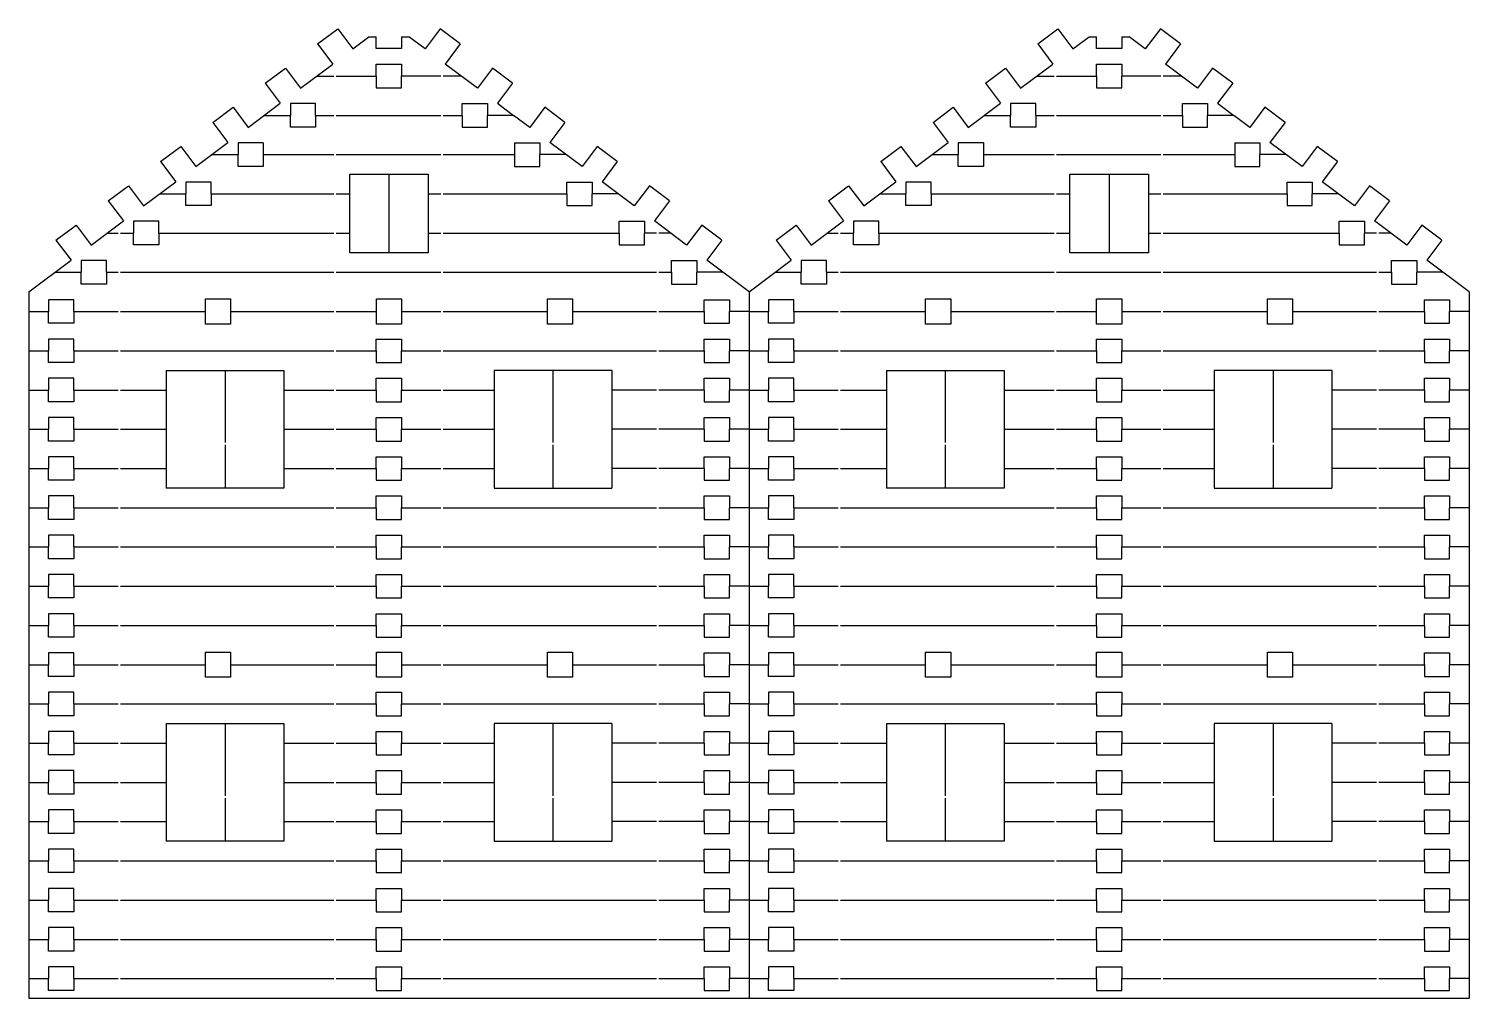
# Model space of a CAD drawing. Extents: x 42 to 225, y 125 to 249.
import ezdxf

# ---------------------------------------------------------------- set-up
doc = ezdxf.new("R2010")
doc.units = 0
doc.layers.get('0').update_dxf_attribs({"linetype": 'CONTINUOUS'})

msp = doc.modelspace()

# ---------------------------------------------------------------- linework, layer by layer
for p, q in [((78.43, 247.08), (80.99, 249)), ((80.99, 249), (82.91, 246.44)), ((82.91, 246.44), (84.96, 247.98)), ((84.96, 247.98), (85.91, 247.98)), ((85.91, 246.48), (85.91, 247.98)), ((89.13, 247.98), (89.13, 246.48)), ((89.13, 247.98), (90.07, 247.98)), ((92.13, 246.44), (90.07, 247.98)), ((94.05, 249), (92.13, 246.44)), ((96.61, 247.08), (94.05, 249)), ((170.21, 247.08), (172.77, 249)), ((172.77, 249), (174.69, 246.44)), ((174.69, 246.44), (176.74, 247.98)), ((176.74, 247.98), (177.69, 247.98)), ((177.69, 246.48), (177.69, 247.98)), ((180.91, 247.98), (180.91, 246.48)), ((180.91, 247.98), (181.85, 247.98)), ((183.91, 246.44), (181.85, 247.98)), ((185.83, 249), (183.91, 246.44)), ((188.39, 247.08), (185.83, 249)), ((78.43, 247.08), (80.35, 244.52)), ((89.13, 246.48), (85.91, 246.48)), ((96.61, 247.08), (94.69, 244.52)), ((170.21, 247.08), (172.13, 244.52)), ((180.91, 246.48), (177.69, 246.48)), ((188.39, 247.08), (186.47, 244.52)), ((76.24, 241.44), (80.35, 244.52)), ((85.91, 242.98), (85.91, 244.48)), ((85.91, 244.48), (89.13, 244.48)), ((89.13, 244.48), (89.13, 242.98)), ((98.79, 241.44), (94.69, 244.52)), ((168.02, 241.44), (172.13, 244.52)), ((177.69, 242.98), (177.69, 244.48)), ((177.69, 244.48), (180.91, 244.48)), ((180.91, 244.48), (180.91, 242.98)), ((190.57, 241.44), (186.47, 244.52)), ((71.76, 242.08), (74.32, 244)), ((74.32, 244), (76.24, 241.44)), ((78.29, 242.98), (80.51, 242.98)), ((80.81, 242.98), (85.91, 242.98)), ((85.91, 242.98), (85.91, 241.48)), ((89.13, 241.48), (89.13, 242.98)), ((94.12, 242.98), (89.13, 242.98)), ((96.74, 242.98), (94.42, 242.98)), ((100.71, 244), (98.79, 241.44)), ((103.27, 242.08), (100.71, 244)), ((163.54, 242.08), (166.1, 244)), ((166.1, 244), (168.02, 241.44)), ((170.07, 242.98), (172.29, 242.98)), ((172.59, 242.98), (177.69, 242.98)), ((177.69, 242.98), (177.69, 241.48)), ((180.91, 241.48), (180.91, 242.98)), ((185.9, 242.98), (180.91, 242.98)), ((188.52, 242.98), (186.2, 242.98)), ((192.49, 244), (190.57, 241.44)), ((195.05, 242.08), (192.49, 244)), ((71.76, 242.08), (73.68, 239.52)), ((85.91, 241.48), (89.13, 241.48)), ((103.27, 242.08), (101.35, 239.52)), ((163.54, 242.08), (165.46, 239.52)), ((177.69, 241.48), (180.91, 241.48)), ((195.05, 242.08), (193.13, 239.52)), ((65.09, 237.08), (67.65, 239)), ((67.65, 239), (69.57, 236.44)), ((69.57, 236.44), (73.68, 239.52)), ((78.18, 239.48), (74.96, 239.48)), ((74.96, 239.48), (74.96, 237.98)), ((78.18, 237.98), (78.18, 239.48)), ((96.85, 237.98), (96.85, 239.48)), ((96.85, 239.48), (100.07, 239.48)), ((100.07, 239.48), (100.07, 237.98)), ((101.35, 239.52), (103.41, 237.98)), ((107.38, 239), (105.46, 236.44)), ((109.94, 237.08), (107.38, 239)), ((156.87, 237.08), (159.43, 239)), ((159.43, 239), (161.35, 236.44)), ((161.35, 236.44), (165.46, 239.52)), ((169.96, 239.48), (166.74, 239.48)), ((166.74, 239.48), (166.74, 237.98)), ((169.96, 237.98), (169.96, 239.48)), ((188.63, 237.98), (188.63, 239.48)), ((188.63, 239.48), (191.85, 239.48)), ((191.85, 239.48), (191.85, 237.98)), ((193.13, 239.52), (195.19, 237.98)), ((199.16, 239), (197.24, 236.44)), ((201.72, 237.08), (199.16, 239)), ((65.09, 237.08), (67.01, 234.52)), ((71.63, 237.98), (74.96, 237.98)), ((74.96, 236.48), (74.96, 237.98)), ((78.18, 237.98), (78.18, 236.48)), ((78.18, 237.98), (80.51, 237.98)), ((80.81, 237.98), (94.12, 237.98)), ((94.42, 237.98), (96.85, 237.98)), ((96.85, 237.98), (96.85, 236.48)), ((103.41, 237.98), (100.07, 237.98)), ((100.07, 236.48), (100.07, 237.98)), ((105.46, 236.44), (103.41, 237.98)), ((109.94, 237.08), (108.02, 234.52)), ((156.87, 237.08), (158.79, 234.52)), ((163.41, 237.98), (166.74, 237.98)), ((166.74, 236.48), (166.74, 237.98)), ((169.96, 237.98), (169.96, 236.48)), ((169.96, 237.98), (172.29, 237.98)), ((172.59, 237.98), (185.9, 237.98)), ((186.2, 237.98), (188.63, 237.98)), ((188.63, 237.98), (188.63, 236.48)), ((195.19, 237.98), (191.85, 237.98)), ((191.85, 236.48), (191.85, 237.98)), ((197.24, 236.44), (195.19, 237.98)), ((201.72, 237.08), (199.8, 234.52)), ((78.18, 236.48), (74.96, 236.48)), ((96.85, 236.48), (100.07, 236.48)), ((169.96, 236.48), (166.74, 236.48)), ((188.63, 236.48), (191.85, 236.48)), ((58.43, 232.08), (60.99, 234)), ((60.99, 234), (62.91, 231.44)), ((62.91, 231.44), (67.01, 234.52)), ((71.51, 234.48), (68.29, 234.48)), ((68.29, 234.48), (68.29, 232.98)), ((71.51, 234.48), (71.51, 231.48)), ((103.52, 234.48), (106.74, 234.48)), ((103.52, 234.48), (103.52, 231.48)), ((106.74, 234.48), (106.74, 232.98)), ((112.13, 231.44), (108.02, 234.52)), ((114.05, 234), (112.13, 231.44)), ((116.61, 232.08), (114.05, 234)), ((150.21, 232.08), (152.77, 234)), ((152.77, 234), (154.69, 231.44)), ((154.69, 231.44), (158.79, 234.52)), ((163.29, 234.48), (160.07, 234.48)), ((160.07, 234.48), (160.07, 232.98)), ((163.29, 234.48), (163.29, 231.48)), ((195.3, 234.48), (198.52, 234.48)), ((195.3, 234.48), (195.3, 231.48)), ((198.52, 234.48), (198.52, 232.98)), ((203.91, 231.44), (199.8, 234.52)), ((205.83, 234), (203.91, 231.44)), ((208.39, 232.08), (205.83, 234)), ((58.43, 232.08), (60.35, 229.52)), ((64.96, 232.98), (68.29, 232.98)), ((68.29, 231.48), (68.29, 232.98)), ((71.51, 231.48), (68.29, 231.48)), ((71.51, 232.98), (80.51, 232.98)), ((80.81, 232.98), (94.12, 232.98)), ((94.42, 232.98), (103.52, 232.98)), ((103.52, 231.48), (106.74, 231.48)), ((110.07, 232.98), (106.74, 232.98)), ((106.74, 231.48), (106.74, 232.98)), ((116.61, 232.08), (114.69, 229.52)), ((150.21, 232.08), (152.13, 229.52)), ((156.74, 232.98), (160.07, 232.98)), ((160.07, 231.48), (160.07, 232.98)), ((163.29, 231.48), (160.07, 231.48)), ((163.29, 232.98), (172.29, 232.98)), ((172.59, 232.98), (185.9, 232.98)), ((186.2, 232.98), (195.3, 232.98)), ((195.3, 231.48), (198.52, 231.48)), ((201.85, 232.98), (198.52, 232.98)), ((198.52, 231.48), (198.52, 232.98)), ((208.39, 232.08), (206.47, 229.52)), ((56.24, 226.44), (60.35, 229.52)), ((64.85, 229.48), (61.63, 229.48)), ((61.63, 229.48), (61.63, 227.98)), ((64.85, 227.98), (64.85, 229.48)), ((82.52, 230.48), (92.52, 230.48)), ((82.52, 220.48), (82.52, 230.48)), ((87.52, 230.48), (87.52, 220.48)), ((92.52, 230.48), (92.52, 220.48)), ((110.19, 227.98), (110.19, 229.48)), ((110.19, 229.48), (113.41, 229.48)), ((113.41, 229.48), (113.41, 227.98)), ((118.79, 226.44), (114.69, 229.52)), ((148.02, 226.44), (152.13, 229.52)), ((156.63, 229.48), (153.41, 229.48)), ((153.41, 229.48), (153.41, 227.98)), ((156.63, 227.98), (156.63, 229.48)), ((174.3, 230.48), (184.3, 230.48)), ((174.3, 220.48), (174.3, 230.48)), ((179.3, 230.48), (179.3, 220.48)), ((184.3, 230.48), (184.3, 220.48)), ((201.97, 227.98), (201.97, 229.48)), ((201.97, 229.48), (205.19, 229.48)), ((205.19, 229.48), (205.19, 227.98)), ((210.57, 226.44), (206.47, 229.52)), ((51.76, 227.08), (54.32, 229)), ((54.32, 229), (56.24, 226.44)), ((58.29, 227.98), (61.63, 227.98)), ((61.63, 226.48), (61.63, 227.98)), ((64.85, 227.98), (64.85, 226.48)), ((64.85, 227.98), (80.51, 227.98)), ((80.81, 227.98), (82.52, 227.98)), ((92.52, 227.98), (94.12, 227.98)), ((94.42, 227.98), (110.19, 227.98)), ((110.19, 227.98), (110.19, 226.48)), ((116.74, 227.98), (113.41, 227.98)), ((113.41, 226.48), (113.41, 227.98)), ((120.71, 229), (118.79, 226.44)), ((123.27, 227.08), (120.71, 229)), ((143.54, 227.08), (146.1, 229)), ((146.1, 229), (148.02, 226.44)), ((150.07, 227.98), (153.41, 227.98)), ((153.41, 226.48), (153.41, 227.98)), ((156.63, 227.98), (156.63, 226.48)), ((156.63, 227.98), (172.29, 227.98)), ((172.59, 227.98), (174.3, 227.98)), ((184.3, 227.98), (185.9, 227.98)), ((186.2, 227.98), (201.97, 227.98)), ((201.97, 227.98), (201.97, 226.48)), ((208.52, 227.98), (205.19, 227.98)), ((205.19, 226.48), (205.19, 227.98)), ((212.49, 229), (210.57, 226.44)), ((215.05, 227.08), (212.49, 229)), ((51.76, 227.08), (53.68, 224.52)), ((64.85, 226.48), (61.63, 226.48)), ((110.19, 226.48), (113.41, 226.48)), ((123.27, 227.08), (121.35, 224.52)), ((143.54, 227.08), (145.46, 224.52)), ((156.63, 226.48), (153.41, 226.48)), ((201.97, 226.48), (205.19, 226.48)), ((215.05, 227.08), (213.13, 224.52)), ((45.09, 222.08), (47.65, 224)), ((47.65, 224), (49.57, 221.44)), ((49.57, 221.44), (53.68, 224.52)), ((58.18, 224.48), (54.96, 224.48)), ((54.96, 224.48), (54.96, 222.98)), ((58.18, 222.98), (58.18, 224.48)), ((116.85, 222.98), (116.85, 224.48)), ((116.85, 224.48), (120.07, 224.48)), ((120.07, 224.48), (120.07, 222.98)), ((125.46, 221.44), (121.35, 224.52)), ((127.38, 224), (125.46, 221.44)), ((129.94, 222.08), (127.38, 224)), ((136.87, 222.08), (139.43, 224)), ((139.43, 224), (141.35, 221.44)), ((141.35, 221.44), (145.46, 224.52)), ((149.96, 224.48), (146.74, 224.48)), ((146.74, 224.48), (146.74, 222.98)), ((149.96, 222.98), (149.96, 224.48)), ((208.63, 222.98), (208.63, 224.48)), ((208.63, 224.48), (211.85, 224.48)), ((211.85, 224.48), (211.85, 222.98)), ((217.24, 221.44), (213.13, 224.52)), ((219.16, 224), (217.24, 221.44)), ((221.72, 222.08), (219.16, 224)), ((51.63, 222.98), (53, 222.98)), ((53.3, 222.98), (54.96, 222.98)), ((54.96, 221.48), (54.96, 222.98)), ((58.18, 222.98), (58.18, 221.48)), ((58.18, 222.98), (80.51, 222.98)), ((80.81, 222.98), (82.52, 222.98)), ((92.52, 222.98), (94.12, 222.98)), ((94.42, 222.98), (116.85, 222.98)), ((116.85, 222.98), (116.85, 221.48)), ((120.07, 221.48), (120.07, 222.98)), ((121.6, 222.98), (120.07, 222.98)), ((123.41, 222.98), (121.9, 222.98)), ((143.41, 222.98), (144.78, 222.98)), ((145.08, 222.98), (146.74, 222.98)), ((146.74, 221.48), (146.74, 222.98)), ((149.96, 222.98), (149.96, 221.48)), ((149.96, 222.98), (172.29, 222.98)), ((172.59, 222.98), (174.3, 222.98)), ((184.3, 222.98), (185.9, 222.98)), ((186.2, 222.98), (208.63, 222.98)), ((208.63, 222.98), (208.63, 221.48)), ((211.85, 221.48), (211.85, 222.98)), ((213.38, 222.98), (211.85, 222.98)), ((215.19, 222.98), (213.68, 222.98)), ((45.09, 222.08), (47.01, 219.52)), ((58.18, 221.48), (54.96, 221.48)), ((92.52, 220.48), (82.52, 220.48)), ((116.85, 221.48), (120.07, 221.48)), ((129.94, 222.08), (128.02, 219.52)), ((136.87, 222.08), (138.79, 219.52)), ((149.96, 221.48), (146.74, 221.48)), ((184.3, 220.48), (174.3, 220.48)), ((208.63, 221.48), (211.85, 221.48)), ((221.72, 222.08), (219.8, 219.52)), ((41.63, 215.48), (47.01, 219.52)), ((51.51, 219.48), (48.29, 219.48)), ((48.29, 219.48), (48.29, 217.98)), ((51.51, 217.98), (51.51, 219.48)), ((123.52, 217.98), (123.52, 219.48)), ((123.52, 219.48), (126.74, 219.48)), ((126.74, 219.48), (126.74, 217.98)), ((133.41, 215.48), (128.02, 219.52)), ((133.41, 215.48), (138.79, 219.52)), ((143.29, 219.48), (140.07, 219.48)), ((140.07, 219.48), (140.07, 217.98)), ((143.29, 217.98), (143.29, 219.48)), ((215.3, 217.98), (215.3, 219.48)), ((215.3, 219.48), (218.52, 219.48)), ((218.52, 219.48), (218.52, 217.98)), ((225.19, 215.48), (219.8, 219.52)), ((44.96, 217.98), (48.29, 217.98)), ((48.29, 216.48), (48.29, 217.98)), ((51.51, 217.98), (51.51, 216.48)), ((51.51, 217.98), (53, 217.98)), ((53.3, 217.98), (80.51, 217.98)), ((80.81, 217.98), (94.12, 217.98)), ((94.42, 217.98), (121.6, 217.98)), ((121.9, 217.98), (123.52, 217.98)), ((123.52, 217.98), (123.52, 216.48)), ((130.07, 217.98), (126.74, 217.98)), ((126.74, 216.48), (126.74, 217.98)), ((136.74, 217.98), (140.07, 217.98)), ((140.07, 216.48), (140.07, 217.98)), ((143.29, 217.98), (143.29, 216.48)), ((143.29, 217.98), (144.78, 217.98)), ((145.08, 217.98), (172.29, 217.98)), ((172.59, 217.98), (185.9, 217.98)), ((186.2, 217.98), (213.38, 217.98)), ((213.68, 217.98), (215.3, 217.98)), ((215.3, 217.98), (215.3, 216.48)), ((221.85, 217.98), (218.52, 217.98)), ((218.52, 216.48), (218.52, 217.98)), ((41.63, 215.48), (41.63, 125.48)), ((51.51, 216.48), (48.29, 216.48)), ((123.52, 216.48), (126.74, 216.48)), ((133.41, 215.48), (133.41, 125.48)), ((143.29, 216.48), (140.07, 216.48)), ((215.3, 216.48), (218.52, 216.48)), ((225.19, 215.48), (225.19, 125.48)), ((41.63, 212.98), (44.13, 212.98)), ((47.35, 214.48), (44.13, 214.48)), ((44.13, 214.48), (44.13, 212.98)), ((44.13, 211.48), (44.13, 212.98)), ((47.35, 212.98), (47.35, 214.48)), ((47.35, 212.98), (47.35, 211.48)), ((47.35, 212.98), (53, 212.98)), ((53.3, 212.98), (64.13, 212.98)), ((64.13, 214.58), (67.33, 214.58)), ((64.13, 211.38), (64.13, 214.58)), ((67.33, 214.58), (67.33, 211.38)), ((67.33, 212.98), (80.51, 212.98)), ((80.81, 212.98), (85.92, 212.98)), ((85.92, 214.58), (89.12, 214.58)), ((85.92, 211.38), (85.92, 214.58)), ((89.12, 214.58), (89.12, 211.38)), ((89.12, 212.98), (94.12, 212.98)), ((94.42, 212.98), (107.71, 212.98)), ((107.71, 214.58), (110.91, 214.58)), ((107.71, 211.38), (107.71, 214.58)), ((110.91, 214.58), (110.91, 211.38)), ((110.91, 212.98), (121.6, 212.98)), ((121.9, 212.98), (127.69, 212.98)), ((127.69, 212.98), (127.69, 214.48)), ((127.69, 214.48), (130.91, 214.48)), ((127.69, 212.98), (127.69, 211.48)), ((130.91, 214.48), (130.91, 212.98)), ((130.91, 211.48), (130.91, 212.98)), ((133.41, 212.98), (130.91, 212.98)), ((133.41, 212.98), (135.91, 212.98)), ((139.13, 214.48), (135.91, 214.48)), ((135.91, 214.48), (135.91, 212.98)), ((135.91, 211.48), (135.91, 212.98)), ((139.13, 212.98), (139.13, 214.48)), ((139.13, 212.98), (139.13, 211.48)), ((139.13, 212.98), (144.78, 212.98)), ((145.08, 212.98), (155.91, 212.98)), ((155.91, 214.58), (159.11, 214.58)), ((155.91, 211.38), (155.91, 214.58)), ((159.11, 214.58), (159.11, 211.38)), ((159.11, 212.98), (172.29, 212.98)), ((172.59, 212.98), (177.7, 212.98)), ((177.7, 214.58), (180.9, 214.58)), ((177.7, 211.38), (177.7, 214.58)), ((180.9, 214.58), (180.9, 211.38)), ((180.9, 212.98), (185.9, 212.98)), ((186.2, 212.98), (199.49, 212.98)), ((199.49, 214.58), (202.69, 214.58)), ((199.49, 211.38), (199.49, 214.58)), ((202.69, 214.58), (202.69, 211.38)), ((202.69, 212.98), (213.38, 212.98)), ((213.68, 212.98), (219.47, 212.98)), ((219.47, 212.98), (219.47, 214.48)), ((219.47, 214.48), (222.69, 214.48)), ((219.47, 212.98), (219.47, 211.48)), ((222.69, 214.48), (222.69, 212.98)), ((222.69, 211.48), (222.69, 212.98)), ((225.19, 212.98), (222.69, 212.98)), ((47.35, 211.48), (44.13, 211.48)), ((67.33, 211.38), (64.13, 211.38)), ((89.12, 211.38), (85.92, 211.38)), ((110.91, 211.38), (107.71, 211.38)), ((127.69, 211.48), (130.91, 211.48)), ((139.13, 211.48), (135.91, 211.48)), ((159.11, 211.38), (155.91, 211.38)), ((180.9, 211.38), (177.7, 211.38)), ((202.69, 211.38), (199.49, 211.38)), ((219.47, 211.48), (222.69, 211.48)), ((47.35, 209.48), (44.13, 209.48)), ((44.13, 209.48), (44.13, 207.98)), ((47.35, 207.98), (47.35, 209.48)), ((85.91, 207.98), (85.91, 209.48)), ((85.91, 209.48), (89.13, 209.48)), ((89.13, 209.48), (89.13, 207.98)), ((127.69, 207.98), (127.69, 209.48)), ((127.69, 209.48), (130.91, 209.48)), ((130.91, 209.48), (130.91, 207.98)), ((139.13, 209.48), (135.91, 209.48)), ((135.91, 209.48), (135.91, 207.98)), ((139.13, 207.98), (139.13, 209.48)), ((177.69, 207.98), (177.69, 209.48)), ((177.69, 209.48), (180.91, 209.48)), ((180.91, 209.48), (180.91, 207.98)), ((219.47, 207.98), (219.47, 209.48)), ((219.47, 209.48), (222.69, 209.48)), ((222.69, 209.48), (222.69, 207.98)), ((41.63, 207.98), (44.13, 207.98)), ((44.13, 206.48), (44.13, 207.98)), ((47.35, 207.98), (47.35, 206.48)), ((47.35, 207.98), (53, 207.98)), ((53.3, 207.98), (80.51, 207.98)), ((80.81, 207.98), (85.91, 207.98)), ((85.91, 207.98), (85.91, 206.48)), ((89.13, 206.48), (89.13, 207.98)), ((89.13, 207.98), (94.12, 207.98)), ((94.42, 207.98), (121.6, 207.98)), ((121.9, 207.98), (127.69, 207.98)), ((127.69, 207.98), (127.69, 206.48)), ((130.91, 206.48), (130.91, 207.98)), ((133.41, 207.98), (130.91, 207.98)), ((133.41, 207.98), (135.91, 207.98)), ((135.91, 206.48), (135.91, 207.98)), ((139.13, 207.98), (139.13, 206.48)), ((139.13, 207.98), (144.78, 207.98)), ((145.08, 207.98), (172.29, 207.98)), ((172.59, 207.98), (177.69, 207.98)), ((177.69, 207.98), (177.69, 206.48)), ((180.91, 206.48), (180.91, 207.98)), ((180.91, 207.98), (185.9, 207.98)), ((186.2, 207.98), (213.38, 207.98)), ((213.68, 207.98), (219.47, 207.98)), ((219.47, 207.98), (219.47, 206.48)), ((222.69, 206.48), (222.69, 207.98)), ((225.19, 207.98), (222.69, 207.98)), ((47.35, 206.48), (44.13, 206.48)), ((85.91, 206.48), (89.13, 206.48)), ((127.69, 206.48), (130.91, 206.48)), ((139.13, 206.48), (135.91, 206.48)), ((177.69, 206.48), (180.91, 206.48)), ((219.47, 206.48), (222.69, 206.48)), ((47.35, 204.48), (44.13, 204.48)), ((44.13, 204.48), (44.13, 202.98)), ((47.35, 202.98), (47.35, 204.48)), ((59.13, 205.48), (74.13, 205.48)), ((59.13, 205.48), (59.13, 190.48)), ((66.63, 205.48), (66.63, 196.31)), ((74.13, 205.48), (74.13, 190.48)), ((85.91, 202.98), (85.91, 204.48)), ((85.91, 204.48), (89.13, 204.48)), ((89.13, 204.48), (89.13, 202.98)), ((115.91, 205.48), (100.91, 205.48)), ((100.91, 205.48), (100.91, 190.48)), ((108.41, 205.48), (108.41, 196.31)), ((115.91, 205.48), (115.91, 190.48)), ((127.69, 202.98), (127.69, 204.48)), ((127.69, 204.48), (130.91, 204.48)), ((130.91, 204.48), (130.91, 202.98)), ((139.13, 204.48), (135.91, 204.48)), ((135.91, 204.48), (135.91, 202.98)), ((139.13, 202.98), (139.13, 204.48)), ((150.91, 205.48), (165.91, 205.48)), ((150.91, 205.48), (150.91, 190.48)), ((158.41, 205.48), (158.41, 196.31)), ((165.91, 205.48), (165.91, 190.48)), ((177.69, 202.98), (177.69, 204.48)), ((177.69, 204.48), (180.91, 204.48)), ((180.91, 204.48), (180.91, 202.98)), ((207.69, 205.48), (192.69, 205.48)), ((192.69, 205.48), (192.69, 190.48)), ((200.19, 205.48), (200.19, 196.31)), ((207.69, 205.48), (207.69, 190.48)), ((219.47, 202.98), (219.47, 204.48)), ((219.47, 204.48), (222.69, 204.48)), ((222.69, 204.48), (222.69, 202.98)), ((41.63, 202.98), (44.13, 202.98)), ((44.13, 201.48), (44.13, 202.98)), ((47.35, 202.98), (47.35, 201.48)), ((47.35, 202.98), (53, 202.98)), ((53.3, 202.98), (59.13, 202.98)), ((74.13, 202.98), (80.51, 202.98)), ((80.81, 202.98), (85.91, 202.98)), ((85.91, 202.98), (85.91, 201.48)), ((89.13, 201.48), (89.13, 202.98)), ((89.13, 202.98), (94.12, 202.98)), ((94.42, 202.98), (100.91, 202.98)), ((121.6, 202.98), (115.91, 202.98)), ((127.69, 202.98), (121.9, 202.98)), ((127.69, 202.98), (127.69, 201.48)), ((130.91, 201.48), (130.91, 202.98)), ((133.41, 202.98), (130.91, 202.98)), ((133.41, 202.98), (135.91, 202.98)), ((135.91, 201.48), (135.91, 202.98)), ((139.13, 202.98), (139.13, 201.48)), ((139.13, 202.98), (144.78, 202.98)), ((145.08, 202.98), (150.91, 202.98)), ((165.91, 202.98), (172.29, 202.98)), ((172.59, 202.98), (177.69, 202.98)), ((177.69, 202.98), (177.69, 201.48)), ((180.91, 201.48), (180.91, 202.98)), ((180.91, 202.98), (185.9, 202.98)), ((186.2, 202.98), (192.69, 202.98)), ((213.38, 202.98), (207.69, 202.98)), ((219.47, 202.98), (213.68, 202.98)), ((219.47, 202.98), (219.47, 201.48)), ((222.69, 201.48), (222.69, 202.98)), ((225.19, 202.98), (222.69, 202.98)), ((47.35, 201.48), (44.13, 201.48)), ((85.91, 201.48), (89.13, 201.48)), ((127.69, 201.48), (130.91, 201.48)), ((139.13, 201.48), (135.91, 201.48)), ((177.69, 201.48), (180.91, 201.48)), ((219.47, 201.48), (222.69, 201.48)), ((47.35, 199.48), (44.13, 199.48)), ((44.13, 199.48), (44.13, 197.98)), ((47.35, 197.98), (47.35, 199.48)), ((85.91, 197.98), (85.91, 199.48)), ((85.91, 199.48), (89.13, 199.48)), ((89.13, 199.48), (89.13, 197.98)), ((127.69, 197.98), (127.69, 199.48)), ((127.69, 199.48), (130.91, 199.48)), ((130.91, 199.48), (130.91, 197.98)), ((139.13, 199.48), (135.91, 199.48)), ((135.91, 199.48), (135.91, 197.98)), ((139.13, 197.98), (139.13, 199.48)), ((177.69, 197.98), (177.69, 199.48)), ((177.69, 199.48), (180.91, 199.48)), ((180.91, 199.48), (180.91, 197.98)), ((219.47, 197.98), (219.47, 199.48)), ((219.47, 199.48), (222.69, 199.48)), ((222.69, 199.48), (222.69, 197.98)), ((41.63, 197.98), (44.13, 197.98)), ((44.13, 196.48), (44.13, 197.98)), ((47.35, 196.48), (44.13, 196.48)), ((47.35, 197.98), (47.35, 196.48)), ((47.35, 197.98), (53, 197.98)), ((53.3, 197.98), (59.13, 197.98)), ((74.13, 197.98), (80.51, 197.98)), ((80.81, 197.98), (85.91, 197.98)), ((85.91, 197.98), (85.91, 196.48)), ((85.91, 196.48), (89.13, 196.48)), ((89.13, 196.48), (89.13, 197.98)), ((89.13, 197.98), (94.12, 197.98)), ((94.42, 197.98), (100.91, 197.98)), ((121.6, 197.98), (115.91, 197.98)), ((127.69, 197.98), (121.9, 197.98)), ((127.69, 197.98), (127.69, 196.48)), ((127.69, 196.48), (130.91, 196.48)), ((130.91, 196.48), (130.91, 197.98)), ((133.41, 197.98), (130.91, 197.98)), ((133.41, 197.98), (135.91, 197.98)), ((135.91, 196.48), (135.91, 197.98)), ((139.13, 196.48), (135.91, 196.48)), ((139.13, 197.98), (139.13, 196.48)), ((139.13, 197.98), (144.78, 197.98)), ((145.08, 197.98), (150.91, 197.98)), ((165.91, 197.98), (172.29, 197.98)), ((172.59, 197.98), (177.69, 197.98)), ((177.69, 197.98), (177.69, 196.48)), ((177.69, 196.48), (180.91, 196.48)), ((180.91, 196.48), (180.91, 197.98)), ((180.91, 197.98), (185.9, 197.98)), ((186.2, 197.98), (192.69, 197.98)), ((213.38, 197.98), (207.69, 197.98)), ((219.47, 197.98), (213.68, 197.98)), ((219.47, 197.98), (219.47, 196.48)), ((219.47, 196.48), (222.69, 196.48)), ((222.69, 196.48), (222.69, 197.98)), ((225.19, 197.98), (222.69, 197.98)), ((66.63, 196.01), (66.63, 190.48)), ((108.41, 196.01), (108.41, 190.48)), ((158.41, 196.01), (158.41, 190.48)), ((200.19, 196.01), (200.19, 190.48)), ((41.63, 192.98), (44.13, 192.98)), ((47.35, 194.48), (44.13, 194.48)), ((44.13, 194.48), (44.13, 192.98)), ((44.13, 191.48), (44.13, 192.98)), ((47.35, 192.98), (47.35, 194.48)), ((47.35, 192.98), (47.35, 191.48)), ((47.35, 192.98), (53, 192.98)), ((53.3, 192.98), (59.13, 192.98)), ((74.13, 192.98), (80.51, 192.98)), ((80.81, 192.98), (85.91, 192.98)), ((85.91, 192.98), (85.91, 194.48)), ((85.91, 194.48), (89.13, 194.48)), ((85.91, 192.98), (85.91, 191.48)), ((89.13, 194.48), (89.13, 192.98)), ((89.13, 191.48), (89.13, 192.98)), ((89.13, 192.98), (94.12, 192.98)), ((94.42, 192.98), (100.91, 192.98)), ((121.6, 192.98), (115.91, 192.98)), ((127.69, 192.98), (121.9, 192.98)), ((127.69, 192.98), (127.69, 194.48)), ((127.69, 194.48), (130.91, 194.48)), ((127.69, 192.98), (127.69, 191.48)), ((130.91, 194.48), (130.91, 192.98)), ((130.91, 191.48), (130.91, 192.98)), ((133.41, 192.98), (130.91, 192.98)), ((133.41, 192.98), (135.91, 192.98)), ((139.13, 194.48), (135.91, 194.48)), ((135.91, 194.48), (135.91, 192.98)), ((135.91, 191.48), (135.91, 192.98)), ((139.13, 192.98), (139.13, 194.48)), ((139.13, 192.98), (139.13, 191.48)), ((139.13, 192.98), (144.78, 192.98)), ((145.08, 192.98), (150.91, 192.98)), ((165.91, 192.98), (172.29, 192.98)), ((172.59, 192.98), (177.69, 192.98)), ((177.69, 192.98), (177.69, 194.48)), ((177.69, 194.48), (180.91, 194.48)), ((177.69, 192.98), (177.69, 191.48)), ((180.91, 194.48), (180.91, 192.98)), ((180.91, 191.48), (180.91, 192.98)), ((180.91, 192.98), (185.9, 192.98)), ((186.2, 192.98), (192.69, 192.98)), ((213.38, 192.98), (207.69, 192.98)), ((219.47, 192.98), (213.68, 192.98)), ((219.47, 192.98), (219.47, 194.48)), ((219.47, 194.48), (222.69, 194.48)), ((219.47, 192.98), (219.47, 191.48)), ((222.69, 194.48), (222.69, 192.98)), ((222.69, 191.48), (222.69, 192.98)), ((225.19, 192.98), (222.69, 192.98)), ((47.35, 191.48), (44.13, 191.48)), ((85.91, 191.48), (89.13, 191.48)), ((127.69, 191.48), (130.91, 191.48)), ((139.13, 191.48), (135.91, 191.48)), ((177.69, 191.48), (180.91, 191.48)), ((219.47, 191.48), (222.69, 191.48)), ((47.35, 189.48), (44.13, 189.48)), ((44.13, 189.48), (44.13, 187.98)), ((47.35, 187.98), (47.35, 189.48)), ((74.13, 190.48), (59.13, 190.48)), ((85.91, 187.98), (85.91, 189.48)), ((85.91, 189.48), (89.13, 189.48)), ((89.13, 189.48), (89.13, 187.98)), ((100.91, 190.48), (115.91, 190.48)), ((127.69, 187.98), (127.69, 189.48)), ((127.69, 189.48), (130.91, 189.48)), ((130.91, 189.48), (130.91, 187.98)), ((139.13, 189.48), (135.91, 189.48)), ((135.91, 189.48), (135.91, 187.98)), ((139.13, 187.98), (139.13, 189.48)), ((165.91, 190.48), (150.91, 190.48)), ((177.69, 187.98), (177.69, 189.48)), ((177.69, 189.48), (180.91, 189.48)), ((180.91, 189.48), (180.91, 187.98)), ((192.69, 190.48), (207.69, 190.48)), ((219.47, 187.98), (219.47, 189.48)), ((219.47, 189.48), (222.69, 189.48)), ((222.69, 189.48), (222.69, 187.98)), ((41.63, 187.98), (44.13, 187.98)), ((44.13, 186.48), (44.13, 187.98)), ((47.35, 187.98), (47.35, 186.48)), ((47.35, 187.98), (53, 187.98)), ((53.3, 187.98), (80.51, 187.98)), ((80.81, 187.98), (85.91, 187.98)), ((85.91, 187.98), (85.91, 186.48)), ((89.13, 186.48), (89.13, 187.98)), ((89.13, 187.98), (94.12, 187.98)), ((94.42, 187.98), (121.6, 187.98)), ((121.9, 187.98), (127.69, 187.98)), ((127.69, 187.98), (127.69, 186.48)), ((130.91, 186.48), (130.91, 187.98)), ((133.41, 187.98), (130.91, 187.98)), ((133.41, 187.98), (135.91, 187.98)), ((135.91, 186.48), (135.91, 187.98)), ((139.13, 187.98), (139.13, 186.48)), ((139.13, 187.98), (144.78, 187.98)), ((145.08, 187.98), (172.29, 187.98)), ((172.59, 187.98), (177.69, 187.98)), ((177.69, 187.98), (177.69, 186.48)), ((180.91, 186.48), (180.91, 187.98)), ((180.91, 187.98), (185.9, 187.98)), ((186.2, 187.98), (213.38, 187.98)), ((213.68, 187.98), (219.47, 187.98)), ((219.47, 187.98), (219.47, 186.48)), ((222.69, 186.48), (222.69, 187.98)), ((225.19, 187.98), (222.69, 187.98)), ((47.35, 186.48), (44.13, 186.48)), ((85.91, 186.48), (89.13, 186.48)), ((127.69, 186.48), (130.91, 186.48)), ((139.13, 186.48), (135.91, 186.48)), ((177.69, 186.48), (180.91, 186.48)), ((219.47, 186.48), (222.69, 186.48)), ((47.35, 184.48), (44.13, 184.48)), ((44.13, 184.48), (44.13, 182.98)), ((47.35, 182.98), (47.35, 184.48)), ((85.91, 182.98), (85.91, 184.48)), ((85.91, 184.48), (89.13, 184.48)), ((89.13, 184.48), (89.13, 182.98)), ((127.69, 182.98), (127.69, 184.48)), ((127.69, 184.48), (130.91, 184.48)), ((130.91, 184.48), (130.91, 182.98)), ((139.13, 184.48), (135.91, 184.48)), ((135.91, 184.48), (135.91, 182.98)), ((139.13, 182.98), (139.13, 184.48)), ((177.69, 182.98), (177.69, 184.48)), ((177.69, 184.48), (180.91, 184.48)), ((180.91, 184.48), (180.91, 182.98)), ((219.47, 182.98), (219.47, 184.48)), ((219.47, 184.48), (222.69, 184.48)), ((222.69, 184.48), (222.69, 182.98)), ((41.63, 182.98), (44.13, 182.98)), ((44.13, 181.48), (44.13, 182.98)), ((47.35, 182.98), (47.35, 181.48)), ((47.35, 182.98), (53, 182.98)), ((53.3, 182.98), (80.51, 182.98)), ((80.81, 182.98), (85.91, 182.98)), ((85.91, 182.98), (85.91, 181.48)), ((89.13, 181.48), (89.13, 182.98)), ((89.13, 182.98), (94.12, 182.98)), ((94.42, 182.98), (121.6, 182.98)), ((121.9, 182.98), (127.69, 182.98)), ((127.69, 182.98), (127.69, 181.48)), ((130.91, 181.48), (130.91, 182.98)), ((133.41, 182.98), (130.91, 182.98)), ((133.41, 182.98), (135.91, 182.98)), ((135.91, 181.48), (135.91, 182.98)), ((139.13, 182.98), (139.13, 181.48)), ((139.13, 182.98), (144.78, 182.98)), ((145.08, 182.98), (172.29, 182.98)), ((172.59, 182.98), (177.69, 182.98)), ((177.69, 182.98), (177.69, 181.48)), ((180.91, 181.48), (180.91, 182.98)), ((180.91, 182.98), (185.9, 182.98)), ((186.2, 182.98), (213.38, 182.98)), ((213.68, 182.98), (219.47, 182.98)), ((219.47, 182.98), (219.47, 181.48)), ((222.69, 181.48), (222.69, 182.98)), ((225.19, 182.98), (222.69, 182.98)), ((47.35, 181.48), (44.13, 181.48)), ((85.91, 181.48), (89.13, 181.48)), ((127.69, 181.48), (130.91, 181.48)), ((139.13, 181.48), (135.91, 181.48)), ((177.69, 181.48), (180.91, 181.48)), ((219.47, 181.48), (222.69, 181.48)), ((47.35, 179.48), (44.13, 179.48)), ((44.13, 179.48), (44.13, 177.98)), ((47.35, 177.98), (47.35, 179.48)), ((85.91, 177.98), (85.91, 179.48)), ((85.91, 179.48), (89.13, 179.48)), ((89.13, 179.48), (89.13, 177.98)), ((127.69, 177.98), (127.69, 179.48)), ((127.69, 179.48), (130.91, 179.48)), ((130.91, 179.48), (130.91, 177.98)), ((139.13, 179.48), (135.91, 179.48)), ((135.91, 179.48), (135.91, 177.98)), ((139.13, 177.98), (139.13, 179.48)), ((177.69, 177.98), (177.69, 179.48)), ((177.69, 179.48), (180.91, 179.48)), ((180.91, 179.48), (180.91, 177.98)), ((219.47, 177.98), (219.47, 179.48)), ((219.47, 179.48), (222.69, 179.48)), ((222.69, 179.48), (222.69, 177.98)), ((41.63, 177.98), (44.13, 177.98)), ((44.13, 176.48), (44.13, 177.98)), ((47.35, 176.48), (44.13, 176.48)), ((47.35, 177.98), (47.35, 176.48)), ((47.35, 177.98), (53, 177.98)), ((53.3, 177.98), (80.51, 177.98)), ((80.81, 177.98), (85.91, 177.98)), ((85.91, 177.98), (85.91, 176.48)), ((85.91, 176.48), (89.13, 176.48)), ((89.13, 176.48), (89.13, 177.98)), ((89.13, 177.98), (94.12, 177.98)), ((94.42, 177.98), (121.6, 177.98)), ((121.9, 177.98), (127.69, 177.98)), ((127.69, 177.98), (127.69, 176.48)), ((127.69, 176.48), (130.91, 176.48)), ((130.91, 176.48), (130.91, 177.98)), ((133.41, 177.98), (130.91, 177.98)), ((133.41, 177.98), (135.91, 177.98)), ((135.91, 176.48), (135.91, 177.98)), ((139.13, 176.48), (135.91, 176.48)), ((139.13, 177.98), (139.13, 176.48)), ((139.13, 177.98), (144.78, 177.98)), ((145.08, 177.98), (172.29, 177.98)), ((172.59, 177.98), (177.69, 177.98)), ((177.69, 177.98), (177.69, 176.48)), ((177.69, 176.48), (180.91, 176.48)), ((180.91, 176.48), (180.91, 177.98)), ((180.91, 177.98), (185.9, 177.98)), ((186.2, 177.98), (213.38, 177.98)), ((213.68, 177.98), (219.47, 177.98)), ((219.47, 177.98), (219.47, 176.48)), ((219.47, 176.48), (222.69, 176.48)), ((222.69, 176.48), (222.69, 177.98)), ((225.19, 177.98), (222.69, 177.98)), ((47.35, 174.48), (44.13, 174.48)), ((44.13, 174.48), (44.13, 172.98)), ((47.35, 172.98), (47.35, 174.48)), ((85.91, 172.98), (85.91, 174.48)), ((85.91, 174.48), (89.13, 174.48)), ((89.13, 174.48), (89.13, 172.98)), ((127.69, 172.98), (127.69, 174.48)), ((127.69, 174.48), (130.91, 174.48)), ((130.91, 174.48), (130.91, 172.98)), ((139.13, 174.48), (135.91, 174.48)), ((135.91, 174.48), (135.91, 172.98)), ((139.13, 172.98), (139.13, 174.48)), ((177.69, 172.98), (177.69, 174.48)), ((177.69, 174.48), (180.91, 174.48)), ((180.91, 174.48), (180.91, 172.98)), ((219.47, 172.98), (219.47, 174.48)), ((219.47, 174.48), (222.69, 174.48)), ((222.69, 174.48), (222.69, 172.98)), ((41.63, 172.98), (44.13, 172.98)), ((44.13, 171.48), (44.13, 172.98)), ((47.35, 172.98), (47.35, 171.48)), ((47.35, 172.98), (53, 172.98)), ((53.3, 172.98), (80.51, 172.98)), ((80.81, 172.98), (85.91, 172.98)), ((85.91, 172.98), (85.91, 171.48)), ((89.13, 171.48), (89.13, 172.98)), ((89.13, 172.98), (94.12, 172.98)), ((94.42, 172.98), (121.6, 172.98)), ((121.9, 172.98), (127.69, 172.98)), ((127.69, 172.98), (127.69, 171.48)), ((130.91, 171.48), (130.91, 172.98)), ((133.41, 172.98), (130.91, 172.98)), ((133.41, 172.98), (135.91, 172.98)), ((135.91, 171.48), (135.91, 172.98)), ((139.13, 172.98), (139.13, 171.48)), ((139.13, 172.98), (144.78, 172.98)), ((145.08, 172.98), (172.29, 172.98)), ((172.59, 172.98), (177.69, 172.98)), ((177.69, 172.98), (177.69, 171.48)), ((180.91, 171.48), (180.91, 172.98)), ((180.91, 172.98), (185.9, 172.98)), ((186.2, 172.98), (213.38, 172.98)), ((213.68, 172.98), (219.47, 172.98)), ((219.47, 172.98), (219.47, 171.48)), ((222.69, 171.48), (222.69, 172.98)), ((225.19, 172.98), (222.69, 172.98)), ((47.35, 171.48), (44.13, 171.48)), ((85.91, 171.48), (89.13, 171.48)), ((127.69, 171.48), (130.91, 171.48)), ((139.13, 171.48), (135.91, 171.48)), ((177.69, 171.48), (180.91, 171.48)), ((219.47, 171.48), (222.69, 171.48)), ((47.35, 169.48), (44.13, 169.48)), ((44.13, 169.48), (44.13, 167.98)), ((47.35, 167.98), (47.35, 169.48)), ((64.13, 169.58), (67.33, 169.58)), ((64.13, 166.38), (64.13, 169.58)), ((67.33, 169.58), (67.33, 166.38)), ((85.92, 169.58), (89.12, 169.58)), ((85.92, 166.38), (85.92, 169.58)), ((89.12, 169.58), (89.12, 166.38)), ((107.71, 169.58), (110.91, 169.58)), ((107.71, 166.38), (107.71, 169.58)), ((110.91, 169.58), (110.91, 166.38)), ((127.69, 167.98), (127.69, 169.48)), ((127.69, 169.48), (130.91, 169.48)), ((130.91, 169.48), (130.91, 167.98)), ((139.13, 169.48), (135.91, 169.48)), ((135.91, 169.48), (135.91, 167.98)), ((139.13, 167.98), (139.13, 169.48)), ((155.91, 169.58), (159.11, 169.58)), ((155.91, 166.38), (155.91, 169.58)), ((159.11, 169.58), (159.11, 166.38)), ((177.7, 169.58), (180.9, 169.58)), ((177.7, 166.38), (177.7, 169.58)), ((180.9, 169.58), (180.9, 166.38)), ((199.49, 169.58), (202.69, 169.58)), ((199.49, 166.38), (199.49, 169.58)), ((202.69, 169.58), (202.69, 166.38)), ((219.47, 167.98), (219.47, 169.48)), ((219.47, 169.48), (222.69, 169.48)), ((222.69, 169.48), (222.69, 167.98)), ((41.63, 167.98), (44.13, 167.98)), ((44.13, 166.48), (44.13, 167.98)), ((47.35, 167.98), (47.35, 166.48)), ((47.35, 167.98), (53, 167.98)), ((53.3, 167.98), (64.13, 167.98)), ((67.33, 167.98), (80.51, 167.98)), ((80.81, 167.98), (85.92, 167.98)), ((89.12, 167.98), (94.12, 167.98)), ((94.42, 167.98), (107.71, 167.98)), ((110.91, 167.98), (121.6, 167.98)), ((121.9, 167.98), (127.69, 167.98)), ((127.69, 167.98), (127.69, 166.48)), ((130.91, 166.48), (130.91, 167.98)), ((133.41, 167.98), (130.91, 167.98)), ((133.41, 167.98), (135.91, 167.98)), ((135.91, 166.48), (135.91, 167.98)), ((139.13, 167.98), (139.13, 166.48)), ((139.13, 167.98), (144.78, 167.98)), ((145.08, 167.98), (155.91, 167.98)), ((159.11, 167.98), (172.29, 167.98)), ((172.59, 167.98), (177.7, 167.98)), ((180.9, 167.98), (185.9, 167.98)), ((186.2, 167.98), (199.49, 167.98)), ((202.69, 167.98), (213.38, 167.98)), ((213.68, 167.98), (219.47, 167.98)), ((219.47, 167.98), (219.47, 166.48)), ((222.69, 166.48), (222.69, 167.98)), ((225.19, 167.98), (222.69, 167.98)), ((47.35, 166.48), (44.13, 166.48)), ((67.33, 166.38), (64.13, 166.38)), ((89.12, 166.38), (85.92, 166.38)), ((110.91, 166.38), (107.71, 166.38)), ((127.69, 166.48), (130.91, 166.48)), ((139.13, 166.48), (135.91, 166.48)), ((159.11, 166.38), (155.91, 166.38)), ((180.9, 166.38), (177.7, 166.38)), ((202.69, 166.38), (199.49, 166.38)), ((219.47, 166.48), (222.69, 166.48)), ((47.35, 164.48), (44.13, 164.48)), ((44.13, 164.48), (44.13, 162.98)), ((47.35, 162.98), (47.35, 164.48)), ((85.91, 162.98), (85.91, 164.48)), ((85.91, 164.48), (89.13, 164.48)), ((89.13, 164.48), (89.13, 162.98)), ((127.69, 162.98), (127.69, 164.48)), ((127.69, 164.48), (130.91, 164.48)), ((130.91, 164.48), (130.91, 162.98)), ((139.13, 164.48), (135.91, 164.48)), ((135.91, 164.48), (135.91, 162.98)), ((139.13, 162.98), (139.13, 164.48)), ((177.69, 162.98), (177.69, 164.48)), ((177.69, 164.48), (180.91, 164.48)), ((180.91, 164.48), (180.91, 162.98)), ((219.47, 162.98), (219.47, 164.48)), ((219.47, 164.48), (222.69, 164.48)), ((222.69, 164.48), (222.69, 162.98)), ((41.63, 162.98), (44.13, 162.98)), ((44.13, 161.48), (44.13, 162.98)), ((47.35, 162.98), (47.35, 161.48)), ((47.35, 162.98), (53, 162.98)), ((53.3, 162.98), (80.51, 162.98)), ((80.81, 162.98), (85.91, 162.98)), ((85.91, 162.98), (85.91, 161.48)), ((89.13, 161.48), (89.13, 162.98)), ((89.13, 162.98), (94.12, 162.98)), ((94.42, 162.98), (121.6, 162.98)), ((121.9, 162.98), (127.69, 162.98)), ((127.69, 162.98), (127.69, 161.48)), ((130.91, 161.48), (130.91, 162.98)), ((133.41, 162.98), (130.91, 162.98)), ((133.41, 162.98), (135.91, 162.98)), ((135.91, 161.48), (135.91, 162.98)), ((139.13, 162.98), (139.13, 161.48)), ((139.13, 162.98), (144.78, 162.98)), ((145.08, 162.98), (172.29, 162.98)), ((172.59, 162.98), (177.69, 162.98)), ((177.69, 162.98), (177.69, 161.48)), ((180.91, 161.48), (180.91, 162.98)), ((180.91, 162.98), (185.9, 162.98)), ((186.2, 162.98), (213.38, 162.98)), ((213.68, 162.98), (219.47, 162.98)), ((219.47, 162.98), (219.47, 161.48)), ((222.69, 161.48), (222.69, 162.98)), ((225.19, 162.98), (222.69, 162.98)), ((47.35, 161.48), (44.13, 161.48)), ((59.13, 160.48), (74.13, 160.48)), ((59.13, 160.48), (59.13, 145.48)), ((66.63, 160.48), (66.63, 151.26)), ((74.13, 160.48), (74.13, 145.48)), ((85.91, 161.48), (89.13, 161.48)), ((115.91, 160.48), (100.91, 160.48)), ((100.91, 160.48), (100.91, 145.48)), ((108.41, 160.48), (108.41, 151.26)), ((115.91, 160.48), (115.91, 145.48)), ((127.69, 161.48), (130.91, 161.48)), ((139.13, 161.48), (135.91, 161.48)), ((150.91, 160.48), (165.91, 160.48)), ((150.91, 160.48), (150.91, 145.48)), ((158.41, 160.48), (158.41, 151.26)), ((165.91, 160.48), (165.91, 145.48)), ((177.69, 161.48), (180.91, 161.48)), ((207.69, 160.48), (192.69, 160.48)), ((192.69, 160.48), (192.69, 145.48)), ((200.19, 160.48), (200.19, 151.26)), ((207.69, 160.48), (207.69, 145.48)), ((219.47, 161.48), (222.69, 161.48)), ((41.63, 157.98), (44.13, 157.98)), ((47.35, 159.48), (44.13, 159.48)), ((44.13, 159.48), (44.13, 157.98)), ((44.13, 156.48), (44.13, 157.98)), ((47.35, 157.98), (47.35, 159.48)), ((47.35, 157.98), (47.35, 156.48)), ((47.35, 157.98), (53, 157.98)), ((53.3, 157.98), (59.13, 157.98)), ((74.13, 157.98), (80.51, 157.98)), ((80.81, 157.98), (85.91, 157.98)), ((85.91, 157.98), (85.91, 159.48)), ((85.91, 159.48), (89.13, 159.48)), ((85.91, 157.98), (85.91, 156.48)), ((89.13, 159.48), (89.13, 157.98)), ((89.13, 156.48), (89.13, 157.98)), ((89.13, 157.98), (94.12, 157.98)), ((94.42, 157.98), (100.91, 157.98)), ((121.6, 157.98), (115.91, 157.98)), ((127.69, 157.98), (121.9, 157.98)), ((127.69, 157.98), (127.69, 159.48)), ((127.69, 159.48), (130.91, 159.48)), ((127.69, 157.98), (127.69, 156.48)), ((130.91, 159.48), (130.91, 157.98)), ((130.91, 156.48), (130.91, 157.98)), ((133.41, 157.98), (130.91, 157.98)), ((133.41, 157.98), (135.91, 157.98)), ((139.13, 159.48), (135.91, 159.48)), ((135.91, 159.48), (135.91, 157.98)), ((135.91, 156.48), (135.91, 157.98)), ((139.13, 157.98), (139.13, 159.48)), ((139.13, 157.98), (139.13, 156.48)), ((139.13, 157.98), (144.78, 157.98)), ((145.08, 157.98), (150.91, 157.98)), ((165.91, 157.98), (172.29, 157.98)), ((172.59, 157.98), (177.69, 157.98)), ((177.69, 157.98), (177.69, 159.48)), ((177.69, 159.48), (180.91, 159.48)), ((177.69, 157.98), (177.69, 156.48)), ((180.91, 159.48), (180.91, 157.98)), ((180.91, 156.48), (180.91, 157.98)), ((180.91, 157.98), (185.9, 157.98)), ((186.2, 157.98), (192.69, 157.98)), ((213.38, 157.98), (207.69, 157.98)), ((219.47, 157.98), (213.68, 157.98)), ((219.47, 157.98), (219.47, 159.48)), ((219.47, 159.48), (222.69, 159.48)), ((219.47, 157.98), (219.47, 156.48)), ((222.69, 159.48), (222.69, 157.98)), ((222.69, 156.48), (222.69, 157.98)), ((225.19, 157.98), (222.69, 157.98)), ((47.35, 156.48), (44.13, 156.48)), ((85.91, 156.48), (89.13, 156.48)), ((127.69, 156.48), (130.91, 156.48)), ((139.13, 156.48), (135.91, 156.48)), ((177.69, 156.48), (180.91, 156.48)), ((219.47, 156.48), (222.69, 156.48)), ((47.35, 154.48), (44.13, 154.48)), ((44.13, 154.48), (44.13, 152.98)), ((47.35, 152.98), (47.35, 154.48)), ((85.91, 152.98), (85.91, 154.48)), ((85.91, 154.48), (89.13, 154.48)), ((89.13, 154.48), (89.13, 152.98)), ((127.69, 152.98), (127.69, 154.48)), ((127.69, 154.48), (130.91, 154.48)), ((130.91, 154.48), (130.91, 152.98)), ((139.13, 154.48), (135.91, 154.48)), ((135.91, 154.48), (135.91, 152.98)), ((139.13, 152.98), (139.13, 154.48)), ((177.69, 152.98), (177.69, 154.48)), ((177.69, 154.48), (180.91, 154.48)), ((180.91, 154.48), (180.91, 152.98)), ((219.47, 152.98), (219.47, 154.48)), ((219.47, 154.48), (222.69, 154.48)), ((222.69, 154.48), (222.69, 152.98)), ((41.63, 152.98), (44.13, 152.98)), ((44.13, 151.48), (44.13, 152.98)), ((47.35, 152.98), (47.35, 151.48)), ((47.35, 152.98), (53, 152.98)), ((53.3, 152.98), (59.13, 152.98)), ((74.13, 152.98), (80.51, 152.98)), ((80.81, 152.98), (85.91, 152.98)), ((85.91, 152.98), (85.91, 151.48)), ((89.13, 151.48), (89.13, 152.98)), ((89.13, 152.98), (94.12, 152.98)), ((94.42, 152.98), (100.91, 152.98)), ((121.6, 152.98), (115.91, 152.98)), ((127.69, 152.98), (121.9, 152.98)), ((127.69, 152.98), (127.69, 151.48)), ((130.91, 151.48), (130.91, 152.98)), ((133.41, 152.98), (130.91, 152.98)), ((133.41, 152.98), (135.91, 152.98)), ((135.91, 151.48), (135.91, 152.98)), ((139.13, 152.98), (139.13, 151.48)), ((139.13, 152.98), (144.78, 152.98)), ((145.08, 152.98), (150.91, 152.98)), ((165.91, 152.98), (172.29, 152.98)), ((172.59, 152.98), (177.69, 152.98)), ((177.69, 152.98), (177.69, 151.48)), ((180.91, 151.48), (180.91, 152.98)), ((180.91, 152.98), (185.9, 152.98)), ((186.2, 152.98), (192.69, 152.98)), ((213.38, 152.98), (207.69, 152.98)), ((219.47, 152.98), (213.68, 152.98)), ((219.47, 152.98), (219.47, 151.48)), ((222.69, 151.48), (222.69, 152.98)), ((225.19, 152.98), (222.69, 152.98)), ((47.35, 151.48), (44.13, 151.48)), ((66.63, 150.96), (66.63, 145.48)), ((85.91, 151.48), (89.13, 151.48)), ((108.41, 150.96), (108.41, 145.48)), ((127.69, 151.48), (130.91, 151.48)), ((139.13, 151.48), (135.91, 151.48)), ((158.41, 150.96), (158.41, 145.48)), ((177.69, 151.48), (180.91, 151.48)), ((200.19, 150.96), (200.19, 145.48)), ((219.47, 151.48), (222.69, 151.48)), ((47.35, 149.48), (44.13, 149.48)), ((44.13, 149.48), (44.13, 147.98)), ((47.35, 147.98), (47.35, 149.48)), ((85.91, 147.98), (85.91, 149.48)), ((85.91, 149.48), (89.13, 149.48)), ((89.13, 149.48), (89.13, 147.98)), ((127.69, 147.98), (127.69, 149.48)), ((127.69, 149.48), (130.91, 149.48)), ((130.91, 149.48), (130.91, 147.98)), ((139.13, 149.48), (135.91, 149.48)), ((135.91, 149.48), (135.91, 147.98)), ((139.13, 147.98), (139.13, 149.48)), ((177.69, 147.98), (177.69, 149.48)), ((177.69, 149.48), (180.91, 149.48)), ((180.91, 149.48), (180.91, 147.98)), ((219.47, 147.98), (219.47, 149.48)), ((219.47, 149.48), (222.69, 149.48)), ((222.69, 149.48), (222.69, 147.98)), ((41.63, 147.98), (44.13, 147.98)), ((44.13, 146.48), (44.13, 147.98)), ((47.35, 147.98), (47.35, 146.48)), ((47.35, 147.98), (53, 147.98)), ((53.3, 147.98), (59.13, 147.98)), ((74.13, 147.98), (80.51, 147.98)), ((80.81, 147.98), (85.91, 147.98)), ((85.91, 147.98), (85.91, 146.48)), ((89.13, 146.48), (89.13, 147.98)), ((89.13, 147.98), (94.12, 147.98)), ((94.42, 147.98), (100.91, 147.98)), ((121.6, 147.98), (115.91, 147.98)), ((127.69, 147.98), (121.9, 147.98)), ((127.69, 147.98), (127.69, 146.48)), ((130.91, 146.48), (130.91, 147.98)), ((133.41, 147.98), (130.91, 147.98)), ((133.41, 147.98), (135.91, 147.98)), ((135.91, 146.48), (135.91, 147.98)), ((139.13, 147.98), (139.13, 146.48)), ((139.13, 147.98), (144.78, 147.98)), ((145.08, 147.98), (150.91, 147.98)), ((165.91, 147.98), (172.29, 147.98)), ((172.59, 147.98), (177.69, 147.98)), ((177.69, 147.98), (177.69, 146.48)), ((180.91, 146.48), (180.91, 147.98)), ((180.91, 147.98), (185.9, 147.98)), ((186.2, 147.98), (192.69, 147.98)), ((213.38, 147.98), (207.69, 147.98)), ((219.47, 147.98), (213.68, 147.98)), ((219.47, 147.98), (219.47, 146.48)), ((222.69, 146.48), (222.69, 147.98)), ((225.19, 147.98), (222.69, 147.98)), ((47.35, 146.48), (44.13, 146.48)), ((74.13, 145.48), (59.13, 145.48)), ((85.91, 146.48), (89.13, 146.48)), ((100.91, 145.48), (115.91, 145.48)), ((127.69, 146.48), (130.91, 146.48)), ((139.13, 146.48), (135.91, 146.48)), ((165.91, 145.48), (150.91, 145.48)), ((177.69, 146.48), (180.91, 146.48)), ((192.69, 145.48), (207.69, 145.48)), ((219.47, 146.48), (222.69, 146.48)), ((47.35, 144.48), (44.13, 144.48)), ((44.13, 144.48), (44.13, 142.98)), ((47.35, 142.98), (47.35, 144.48)), ((85.91, 142.98), (85.91, 144.48)), ((85.91, 144.48), (89.13, 144.48)), ((89.13, 144.48), (89.13, 142.98)), ((127.69, 142.98), (127.69, 144.48)), ((127.69, 144.48), (130.91, 144.48)), ((130.91, 144.48), (130.91, 142.98)), ((139.13, 144.48), (135.91, 144.48)), ((135.91, 144.48), (135.91, 142.98)), ((139.13, 142.98), (139.13, 144.48)), ((177.69, 142.98), (177.69, 144.48)), ((177.69, 144.48), (180.91, 144.48)), ((180.91, 144.48), (180.91, 142.98)), ((219.47, 142.98), (219.47, 144.48)), ((219.47, 144.48), (222.69, 144.48)), ((222.69, 144.48), (222.69, 142.98)), ((41.63, 142.98), (44.13, 142.98)), ((44.13, 141.48), (44.13, 142.98)), ((47.35, 141.48), (44.13, 141.48)), ((47.35, 142.98), (47.35, 141.48)), ((47.35, 142.98), (53, 142.98)), ((53.3, 142.98), (80.51, 142.98)), ((80.81, 142.98), (85.91, 142.98)), ((85.91, 142.98), (85.91, 141.48)), ((85.91, 141.48), (89.13, 141.48)), ((89.13, 141.48), (89.13, 142.98)), ((89.13, 142.98), (94.12, 142.98)), ((94.42, 142.98), (121.6, 142.98)), ((121.9, 142.98), (127.69, 142.98)), ((127.69, 142.98), (127.69, 141.48)), ((127.69, 141.48), (130.91, 141.48)), ((130.91, 141.48), (130.91, 142.98)), ((133.41, 142.98), (130.91, 142.98)), ((133.41, 142.98), (135.91, 142.98)), ((135.91, 141.48), (135.91, 142.98)), ((139.13, 141.48), (135.91, 141.48)), ((139.13, 142.98), (139.13, 141.48)), ((139.13, 142.98), (144.78, 142.98)), ((145.08, 142.98), (172.29, 142.98)), ((172.59, 142.98), (177.69, 142.98)), ((177.69, 142.98), (177.69, 141.48)), ((177.69, 141.48), (180.91, 141.48)), ((180.91, 141.48), (180.91, 142.98)), ((180.91, 142.98), (185.9, 142.98)), ((186.2, 142.98), (213.38, 142.98)), ((213.68, 142.98), (219.47, 142.98)), ((219.47, 142.98), (219.47, 141.48)), ((219.47, 141.48), (222.69, 141.48)), ((222.69, 141.48), (222.69, 142.98)), ((225.19, 142.98), (222.69, 142.98)), ((41.63, 137.98), (44.13, 137.98)), ((47.35, 139.48), (44.13, 139.48)), ((44.13, 139.48), (44.13, 137.98)), ((44.13, 136.48), (44.13, 137.98)), ((47.35, 137.98), (47.35, 139.48)), ((47.35, 137.98), (47.35, 136.48)), ((47.35, 137.98), (53, 137.98)), ((53.3, 137.98), (80.51, 137.98)), ((80.81, 137.98), (85.91, 137.98)), ((85.91, 137.98), (85.91, 139.48)), ((85.91, 139.48), (89.13, 139.48)), ((85.91, 137.98), (85.91, 136.48)), ((89.13, 139.48), (89.13, 137.98)), ((89.13, 136.48), (89.13, 137.98)), ((89.13, 137.98), (94.12, 137.98)), ((94.42, 137.98), (121.6, 137.98)), ((121.9, 137.98), (127.69, 137.98)), ((127.69, 137.98), (127.69, 139.48)), ((127.69, 139.48), (130.91, 139.48)), ((127.69, 137.98), (127.69, 136.48)), ((130.91, 139.48), (130.91, 137.98)), ((130.91, 136.48), (130.91, 137.98)), ((133.41, 137.98), (130.91, 137.98)), ((133.41, 137.98), (135.91, 137.98)), ((139.13, 139.48), (135.91, 139.48)), ((135.91, 139.48), (135.91, 137.98)), ((135.91, 136.48), (135.91, 137.98)), ((139.13, 137.98), (139.13, 139.48)), ((139.13, 137.98), (139.13, 136.48)), ((139.13, 137.98), (144.78, 137.98)), ((145.08, 137.98), (172.29, 137.98)), ((172.59, 137.98), (177.69, 137.98)), ((177.69, 137.98), (177.69, 139.48)), ((177.69, 139.48), (180.91, 139.48)), ((177.69, 137.98), (177.69, 136.48)), ((180.91, 139.48), (180.91, 137.98)), ((180.91, 136.48), (180.91, 137.98)), ((180.91, 137.98), (185.9, 137.98)), ((186.2, 137.98), (213.38, 137.98)), ((213.68, 137.98), (219.47, 137.98)), ((219.47, 137.98), (219.47, 139.48)), ((219.47, 139.48), (222.69, 139.48)), ((219.47, 137.98), (219.47, 136.48)), ((222.69, 139.48), (222.69, 137.98)), ((222.69, 136.48), (222.69, 137.98)), ((225.19, 137.98), (222.69, 137.98)), ((47.35, 136.48), (44.13, 136.48)), ((85.91, 136.48), (89.13, 136.48)), ((127.69, 136.48), (130.91, 136.48)), ((139.13, 136.48), (135.91, 136.48)), ((177.69, 136.48), (180.91, 136.48)), ((219.47, 136.48), (222.69, 136.48)), ((47.35, 134.48), (44.13, 134.48)), ((44.13, 134.48), (44.13, 132.98)), ((47.35, 132.98), (47.35, 134.48)), ((85.91, 132.98), (85.91, 134.48)), ((85.91, 134.48), (89.13, 134.48)), ((89.13, 134.48), (89.13, 132.98)), ((127.69, 132.98), (127.69, 134.48)), ((127.69, 134.48), (130.91, 134.48)), ((130.91, 134.48), (130.91, 132.98)), ((139.13, 134.48), (135.91, 134.48)), ((135.91, 134.48), (135.91, 132.98)), ((139.13, 132.98), (139.13, 134.48)), ((177.69, 132.98), (177.69, 134.48)), ((177.69, 134.48), (180.91, 134.48)), ((180.91, 134.48), (180.91, 132.98)), ((219.47, 132.98), (219.47, 134.48)), ((219.47, 134.48), (222.69, 134.48)), ((222.69, 134.48), (222.69, 132.98)), ((41.63, 132.98), (44.13, 132.98)), ((44.13, 131.48), (44.13, 132.98)), ((47.35, 132.98), (47.35, 131.48)), ((47.35, 132.98), (53, 132.98)), ((53.3, 132.98), (80.51, 132.98)), ((80.81, 132.98), (85.91, 132.98)), ((85.91, 132.98), (85.91, 131.48)), ((89.13, 131.48), (89.13, 132.98)), ((89.13, 132.98), (94.12, 132.98)), ((94.42, 132.98), (121.6, 132.98)), ((121.9, 132.98), (127.69, 132.98)), ((127.69, 132.98), (127.69, 131.48)), ((130.91, 131.48), (130.91, 132.98)), ((133.41, 132.98), (130.91, 132.98)), ((133.41, 132.98), (135.91, 132.98)), ((135.91, 131.48), (135.91, 132.98)), ((139.13, 132.98), (139.13, 131.48)), ((139.13, 132.98), (144.78, 132.98)), ((145.08, 132.98), (172.29, 132.98)), ((172.59, 132.98), (177.69, 132.98)), ((177.69, 132.98), (177.69, 131.48)), ((180.91, 131.48), (180.91, 132.98)), ((180.91, 132.98), (185.9, 132.98)), ((186.2, 132.98), (213.38, 132.98)), ((213.68, 132.98), (219.47, 132.98)), ((219.47, 132.98), (219.47, 131.48)), ((222.69, 131.48), (222.69, 132.98)), ((225.19, 132.98), (222.69, 132.98)), ((47.35, 131.48), (44.13, 131.48)), ((85.91, 131.48), (89.13, 131.48)), ((127.69, 131.48), (130.91, 131.48)), ((139.13, 131.48), (135.91, 131.48)), ((177.69, 131.48), (180.91, 131.48)), ((219.47, 131.48), (222.69, 131.48)), ((47.35, 129.48), (44.13, 129.48)), ((44.13, 129.48), (44.13, 127.98)), ((47.35, 127.98), (47.35, 129.48)), ((85.91, 127.98), (85.91, 129.48)), ((85.91, 129.48), (89.13, 129.48)), ((89.13, 129.48), (89.13, 127.98)), ((127.69, 127.98), (127.69, 129.48)), ((127.69, 129.48), (130.91, 129.48)), ((130.91, 129.48), (130.91, 127.98)), ((139.13, 129.48), (135.91, 129.48)), ((135.91, 129.48), (135.91, 127.98)), ((139.13, 127.98), (139.13, 129.48)), ((177.69, 127.98), (177.69, 129.48)), ((177.69, 129.48), (180.91, 129.48)), ((180.91, 129.48), (180.91, 127.98)), ((219.47, 127.98), (219.47, 129.48)), ((219.47, 129.48), (222.69, 129.48)), ((222.69, 129.48), (222.69, 127.98)), ((41.63, 127.98), (44.13, 127.98)), ((44.13, 126.48), (44.13, 127.98)), ((47.35, 127.98), (47.35, 126.48)), ((47.35, 127.98), (53, 127.98)), ((53.3, 127.98), (80.51, 127.98)), ((80.81, 127.98), (85.91, 127.98)), ((85.91, 127.98), (85.91, 126.48)), ((89.13, 126.48), (89.13, 127.98)), ((89.13, 127.98), (94.12, 127.98)), ((94.42, 127.98), (121.6, 127.98)), ((121.9, 127.98), (127.69, 127.98)), ((127.69, 127.98), (127.69, 126.48)), ((130.91, 126.48), (130.91, 127.98)), ((133.41, 127.98), (130.91, 127.98)), ((133.41, 127.98), (135.91, 127.98)), ((135.91, 126.48), (135.91, 127.98)), ((139.13, 127.98), (139.13, 126.48)), ((139.13, 127.98), (144.78, 127.98)), ((145.08, 127.98), (172.29, 127.98)), ((172.59, 127.98), (177.69, 127.98)), ((177.69, 127.98), (177.69, 126.48)), ((180.91, 126.48), (180.91, 127.98)), ((180.91, 127.98), (185.9, 127.98)), ((186.2, 127.98), (213.38, 127.98)), ((213.68, 127.98), (219.47, 127.98)), ((219.47, 127.98), (219.47, 126.48)), ((222.69, 126.48), (222.69, 127.98)), ((225.19, 127.98), (222.69, 127.98)), ((41.63, 125.48), (225.19, 125.48)), ((47.35, 126.48), (44.13, 126.48)), ((85.91, 126.48), (89.13, 126.48)), ((127.69, 126.48), (130.91, 126.48)), ((139.13, 126.48), (135.91, 126.48)), ((177.69, 126.48), (180.91, 126.48)), ((219.47, 126.48), (222.69, 126.48))]:
    msp.add_line(p, q)

doc.saveas('drawing.dxf')
